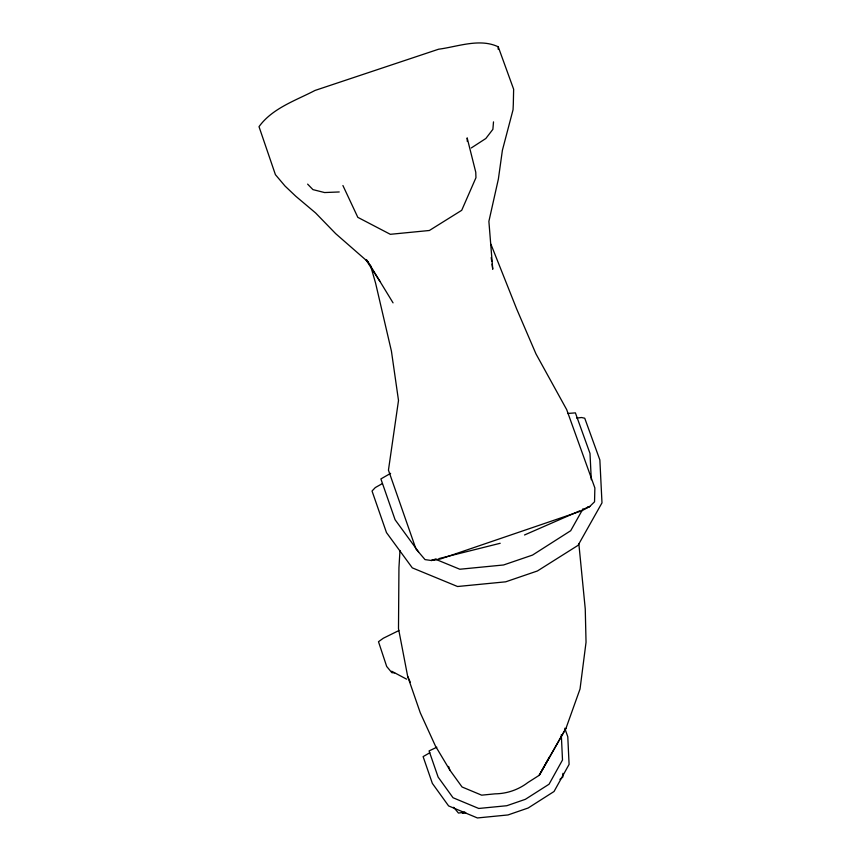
<?xml version="1.0" encoding="UTF-8"?>
<svg xmlns="http://www.w3.org/2000/svg" width="861" height="861" viewBox="0 0 861 861"><rect width="100%" height="100%" fill="white"/><g stroke="black" fill="none" stroke-linecap="round" stroke-linejoin="round"><path stroke-width="1.29" d="M562.922 773.329L562.825 777.085L559.962 779.334M498.142 49.206L498.239 46.806C479.695 37.981 457.837 46.677 438.593 49.217L315.008 90.448C295.549 100.597 272.302 108.238 259.01 126.675L275.412 174.654L285.077 186.094L295.775 196.243L315.589 212.947L335.704 233.675L368.121 261.992L393.046 302.857M399.988 550.502L398.944 567.668L398.492 628.573L407.673 676.359L420.297 712.854L435.429 745.992L449.883 770.143L462.056 786.986L481.654 795.166L495.075 793.842A54.609 54.168 -1.2 0 0 527.868 782.541L539.212 775.32L565.989 728.288L580.034 688.994L586.04 642.263L585.254 608.921L578.85 543.808M493.504 121.875L492.89 129.322L485.83 138.513L471.279 147.952M549.469 756.873L539.212 775.32L565.989 728.288M582.929 508.948L570.703 530.72L532.518 555.087L503.556 564.977L459.817 569.239L435.623 559.284M382.402 483.57L375.299 487.574L372.027 491.018L386.481 532.593L412.311 567.873L457.546 586.513L505.687 581.821L537.415 570.972L578.043 545.357L601.99 502.856L599.859 459.946L584.737 418.22L581.519 417.52L576.719 418.091M429.843 752.729L423.117 756.625L432.351 783.381L448.603 805.918L477.414 817.95L508.012 814.947L528.18 807.995L554.032 791.507L569.089 764.385L567.786 736.747L564.784 728.277M398.837 630.575L383.306 638.238L378.496 641.714L386.686 666.468L391.863 672.689L394.596 672.861M390.625 473.346L380.885 478.931L395.091 519.743L418.618 551.976M524.51 534.982L579.937 510.767M582.402 509.69L589.785 506.462L594.542 501.802L594.865 487.95L566.689 409.632L535.994 353.936L516.632 308.884L490.931 244.255M436.818 747.24L429.079 750.921L438.131 777.096L453.026 797.738L478.748 808.468L506.795 805.724L525.361 799.32L549.049 784.22L562.502 760.005L561.307 734.681M464.822 812.16L458.472 813.075L453.639 807.284M435.149 559.198L431.35 560.5L425.043 559.607L415.938 548.941L388.451 470.149L398.503 400.483L391.432 351.17L375.579 283.097L370.424 265.177M587.256 507.323L589.785 506.462L581.907 510.734L440.671 558.907L431.35 560.5L436.549 559.198M464.854 812.332L462.282 813.032L465.769 812.806M439.142 558.552L500.198 543.28M567.657 413.474L575.396 412.871L590 453.424L591.292 479.738M339.245 191.96L324.575 192.552L312.93 189.614L307.625 184.125M391.68 671.214L406.629 679.178M366.603 259.796L368.121 261.992M366.173 260.13L379.992 281.461M342.915 185.524L357.821 217.349L390.324 234.31L429.37 230.49L461.711 210.31L475.95 177.7L475.767 172.243L467.146 137.868L467.297 141.43M407.673 676.359L410.363 682.418M498.239 46.806L513.64 89.232L513.307 104.213L513.048 109.756L502.393 150.288L498.379 179.045L488.887 221.363L492.74 269.245L492.061 264.058M448.592 766.43L449.883 770.143M491.211 257.568L491.717 261.464"/></g></svg>
